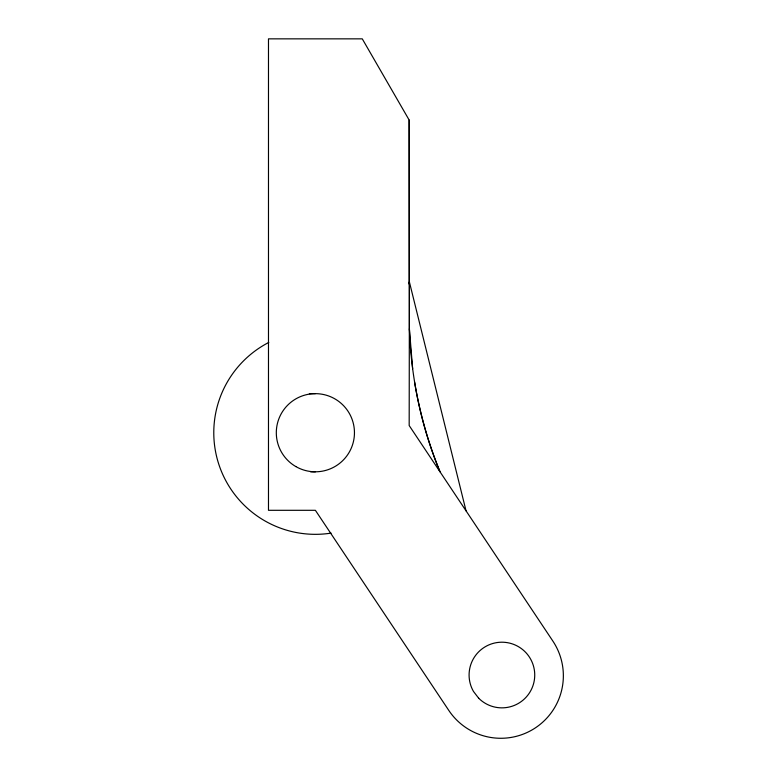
<?xml version="1.0" encoding="UTF-8"?>
<svg xmlns="http://www.w3.org/2000/svg" width="777" height="777" viewBox="0 0 777 777"><rect width="100%" height="100%" fill="white"/><g stroke="black" fill="none" stroke-linecap="round" stroke-linejoin="round"><path stroke-width="1.17" d="M414.578 382.002C419.648 412.772 428.224 442.939 440.015 471.804C421.241 426.534 411.072 377.797 409.392 328.846L409.178 120.076L362.276 38.85L268.483 38.85L268.483 510.304L315.384 510.304L448.805 710.431A62.529 62.529 0 0 0 535.518 727.777A62.529 62.529 0 0 0 552.855 641.064L409.178 425.543L409.392 281.944L466.035 510.829M309.372 393.648L315.384 393.648M310.567 471.804L315.384 471.804M412.645 368.784L409.392 328.846M409.392 281.944L409.392 284.353M409.178 120.076L409.178 283.926M331.051 533.119A101.612 101.612 0 0 1 268.793 342.424M478.7 698.241L473.484 691.443A32.828 32.828 0 0 1 499.057 642.326A32.828 32.828 0 0 1 532.76 686.256A32.828 32.828 0 0 1 478.7 698.241M295.843 466.569A39.083 39.083 0 0 0 354.458 432.721A39.083 39.083 0 0 0 295.843 398.883A39.083 39.083 0 0 0 295.843 466.569"/></g></svg>
